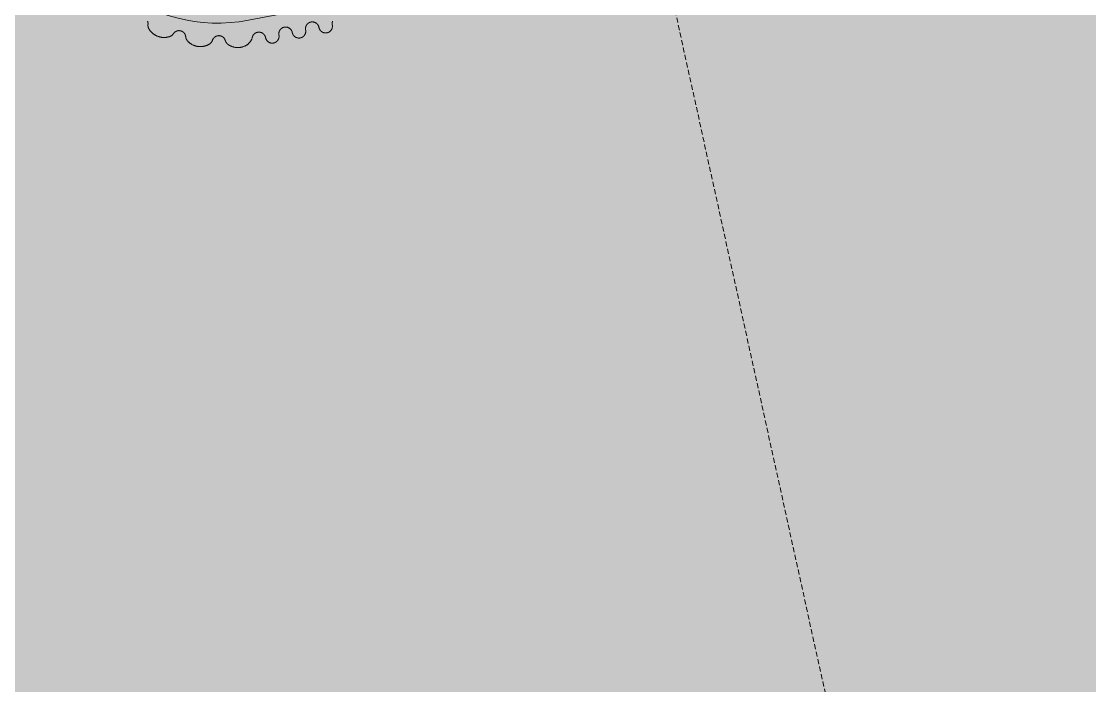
# Model space of a CAD drawing. Header units: millimetres. Extents: x 833941507 to 1669051331, y 817666127 to 1636299673.
# Drawn here: x 834547842 to 834549807, y 817984253 to 817985476 of the extents above; entities that cross this region are included whole.
import ezdxf

# ---------------------------------------------------------------- set-up
doc = ezdxf.new("R2010")
doc.units = ezdxf.units.MM
doc.header["$LTSCALE"] = 3
doc.linetypes.add('B0703', pattern=[4.6875, 3.125, -1.5625])
for name, color, linetype, lineweight in [('Hatch (LTC&CB)', 252, 'Continuous', 35), ('UAJ-23FLOR-h', 251, 'Continuous', 9), ('UAJ-25CEIL-z', 8, 'B0703', 9), ('UAJ-42INFI', 1, 'Continuous', 18)]:
    doc.layers.add(name, color=color, linetype=linetype, lineweight=lineweight)
doc.layers.add('UAJ-00XREF', color=7, linetype='Continuous')

# ---------------------------------------------------------------- blocks, each defined once
blk = doc.blocks.new('GBP-LTC-LB01')
at = {"layer": 'UAJ-23FLOR-h'}
h = blk.add_hatch(dxfattribs=at)
h.set_pattern_fill('EARTH,_O', color=256, scale=180, angle=45)
h.set_pattern_definition([(48.9989, (834576001.8, 818046085.3), (-112.727, 1612.5107), [1143, -1143]), (48.9989, (834575678.3, 818046366.6), (-112.727, 1612.5107), [1143, -1143]), (48.9989, (834575354.8, 818046647.8), (-112.727, 1612.5107), [1143, -1143]), (138.9989, (834575340.7, 818046849.3), (-1612.5107, -112.727), [1143, -1143]), (138.9989, (834575621.9, 818047172.8), (-1612.5107, -112.727), [1143, -1143]), (138.9989, (834575903.1, 818047496.3), (-1612.5107, -112.727), [1143, -1143])])
h.paths.add_polyline_path([(834572173.1, 818200349.2), (834310583.7, 818182062.1), (834331502.2, 817882831.7), (834364939.7, 817885169.2), (834473095.7, 818011283.6), (834480533.7, 818020120.4), (834485095.1, 818025709.5), (834491375.7, 818033619), (834497063.4, 818041013), (834493145.8, 818043678.7), (834512788.5, 818074029.2), (834518712.5, 818083675.2), (834526231.3, 818096325.1), (834534646, 818111073), (834545956, 818131981.3), (834557204.6, 818154198.8), (834564040, 818168496.8), (834570941.2, 818183576.4), (834578367.8, 818200696.3)])
h.paths.add_polyline_path([(834382131.3, 817956470), (834418268.7, 817958996.1), (834422062.4, 817963855.9), (834428403, 817964299.4), (834467239.2, 818010695.6), (834466445.2, 818021738.8), (834476097.7, 818035709), (834485267.1, 818048983.2), (834487014.9, 818051460.4), (834497268.3, 818067303.4), (834492893.4, 818129890.1), (834448056.6, 818126755.7), (834416896.6, 818105052.1), (834382061.4, 818080789), (834386167.4, 818022059.2), (834377588.4, 818021459.5)], flags=16)
edge = h.paths.add_edge_path(flags=16)
edge.add_line((834540292.3, 818142076.1), (834533466.3, 818141614.1))
edge.add_line((834533466.3, 818141614.1), (834523258, 818143862.7))
edge.add_line((834523258, 818143862.7), (834525896.9, 818155838.9))
edge.add_arc((834558382.4, 818267025.4), 115835, 237.218398, 253.713127, ccw=False)
edge.add_line((834495664.9, 818169638.3), (834498267.6, 818132357))
edge.add_line((834498267.6, 818132357), (834496346.4, 818130135))
edge.add_line((834496346.4, 818130135), (834492879.9, 818129892.7))
edge.add_line((834492879.9, 818129892.7), (834494229.6, 818110587.6))
edge.add_line((834494229.6, 818110587.6), (834496326.1, 818110708.4))
edge.add_line((834496326.1, 818110708.4), (834498420.2, 818080753.6))
edge.add_line((834498420.2, 818080753.6), (834498046.1, 818080727.4))
edge.add_line((834498046.1, 818080727.4), (834498254.5, 818077746.4))
edge.add_line((834498254.5, 818077746.4), (834503061.1, 818078082.4))
edge.add_line((834503061.1, 818078082.4), (834504979.5, 818081212.1))
edge.add_line((834504979.5, 818081212.1), (834509429, 818088470.9))
edge.add_line((834509429, 818088470.9), (834515217.2, 818097913.6))
edge.add_line((834515217.2, 818097913.6), (834526067.4, 818116415.5))
edge.add_line((834526067.4, 818116415.5), (834532489.2, 818127888.7))
edge.add_line((834532489.2, 818127888.7), (834534830.9, 818132146.3))
edge.add_line((834534830.9, 818132146.3), (834540292.3, 818142076.1))
h = blk.add_hatch(dxfattribs=at)
h.set_pattern_fill('EARTH,_O', color=256, scale=180, angle=45)
h.set_pattern_definition([(45.0000001, (-1082349.7, 54794.9), (-3e-06, 1616.4461018), [1143, -1143]), (45.0000001, (-1082652.8, 55098), (-3e-06, 1616.4461018), [1143, -1143]), (45.0000001, (-1082955.9, 55401.1), (-3e-06, 1616.4461018), [1143, -1143]), (135.0000001, (-1082955.9, 55603.1), (-1616.4461018, -3e-06), [1143, -1143]), (135.0000001, (-1082652.8, 55906.2), (-1616.4461018, -3e-06), [1143, -1143]), (135.0000001, (-1082349.7, 56209.3), (-1616.4461018, -3e-06), [1143, -1143])])
h.paths.add_polyline_path([(834669469.3, 818015499.2), (834651080.8, 818014213.8), (834651091.3, 818014066), (834669479.8, 818015351.5)], flags=16)
edge = h.paths.add_edge_path()
edge.add_arc((834611763.6, 818123015.1), 22001.3, 94.00072, 118.68868)
edge.add_line((834601201.9, 818142315.5), (834593918.3, 818141228.4))
edge.add_arc((834611768.4, 818123014), 25502.7, 93.99716, 134.42127, ccw=False)
edge.add_line((834609990.7, 818148454.7), (834618164.4, 818149025.8))
edge.add_line((834618164.4, 818149025.8), (834618408.3, 818145534.9))
edge.add_line((834618408.3, 818145534.9), (834616365.4, 818145392.2))
edge.add_line((834616365.4, 818145392.2), (834616609.4, 818141900.7))
edge.add_line((834616609.4, 818141900.7), (834611621.5, 818141552.2))
edge.add_line((834611621.5, 818141552.2), (834611377.6, 818145043.1))
edge.add_line((834611377.6, 818145043.1), (834610228.6, 818144962.7))
h.paths.add_polyline_path([(834673232.9, 818197365.9), (834607546.5, 818192773.9), (834599172.5, 818174435.3), (834588349.1, 818152374.5), (834578621.5, 818133890.7), (834568418.3, 818115665.3), (834556456.7, 818095618.3), (834546606.4, 818080041.6), (834532219.3, 818058623.7), (834523692.2, 818046595.7), (834515683.5, 818035708.5), (834508244.2, 818025929.9), (834500656.3, 818016266.1), (834489786.8, 818002934.1), (834483448.3, 817995421.3), (834478637.6, 817989841.7), (834458453.8, 817967379.3), (834441506.5, 817949096.4), (834383075.7, 817886437.1), (834482026.7, 817893354.5), (834551919, 817920008.6), (834634905.1, 817930637.1), (834634023, 817939309.4), (834633770.1, 817941795.9), (834633577.7, 817943687), (834508697, 817930983.6), (834507053.5, 817930191.4), (834506409.5, 817939427), (834507656.9, 817945566.7), (834503417.1, 818006767), (834503064.4, 818011762.7), (834514052.9, 818025791.9), (834520784.7, 818034889.3), (834526318.9, 818042436.9), (834532381.7, 818050705.6), (834536345.7, 818056472.7), (834542258.4, 818065225.6), (834550405.9, 818077286.9), (834561579, 818095002), (834574522.7, 818117080), (834587768.9, 818140310.2), (834609774.1, 818143595), (834610002, 818140335.9), (834634252.5, 818142031.5), (834636806.9, 818105492.5), (834642791.5, 818105913.7), (834646278.6, 818056032.6), (834640293.2, 818055614.2), (834643382.3, 818011424.9), (834641138.4, 818011268), (834645775.8, 817944927.9), (834639048.4, 817944243.5), (834640362.1, 817931328.1), (834651070.4, 817932706.9), (834650587.7, 817936476.1), (834685105.7, 817940896.9), (834685588.5, 817937127.6), (834691373.8, 817937868.6)])
blk = doc.blocks.new('inf_010')
at = {"layer": 'UAJ-42INFI'}
for points in [[(889560503.8, 757794714.1), (889560503.8, 757794714.3), (889560503.8, 757794714.5), (889560503.9, 757794714.7), (889560503.9, 757794715), (889560503.9, 757794715.2), (889560503.9, 757794715.4), (889560503.9, 757794715.6), (889560503.9, 757794715.9), (889560504, 757794716.1), (889560504, 757794716.3), (889560504, 757794716.6), (889560503.9, 757794716.8), (889560503.9, 757794717), (889560503.9, 757794717.3), (889560503.9, 757794717.5), (889560503.9, 757794717.7), (889560503.8, 757794718), (889560503.8, 757794718.2), (889560503.8, 757794718.4), (889560503.7, 757794718.7), (889560503.7, 757794718.9), (889560503.6, 757794719.1), (889560503.6, 757794719.4), (889560503.5, 757794719.6), (889560503.4, 757794719.8)], [(889560505.3, 757794704.8), (889560505.1, 757794705), (889560505, 757794705.3), (889560504.9, 757794705.6), (889560504.7, 757794705.8), (889560504.6, 757794706.1), (889560504.5, 757794706.4), (889560504.4, 757794706.7), (889560504.3, 757794707), (889560504.2, 757794707.2), (889560504.1, 757794707.5), (889560504, 757794707.8), (889560503.9, 757794708.1), (889560503.9, 757794708.4), (889560503.8, 757794708.7), (889560503.8, 757794709), (889560503.7, 757794709.3), (889560503.7, 757794709.6), (889560503.6, 757794709.9), (889560503.6, 757794710.2), (889560503.6, 757794710.5), (889560503.5, 757794710.8), (889560503.5, 757794711.1), (889560503.5, 757794711.4), (889560503.5, 757794711.7), (889560503.5, 757794712), (889560503.5, 757794712.3), (889560503.6, 757794712.6), (889560503.6, 757794712.9), (889560503.6, 757794713.2), (889560503.7, 757794713.5), (889560503.7, 757794713.8), (889560503.8, 757794714.1)], [(889560541.2, 757794688.6), (889560540.6, 757794688.5), (889560540, 757794688.4), (889560539.4, 757794688.3), (889560538.8, 757794688.2), (889560538.2, 757794688.1), (889560537.5, 757794688), (889560536.9, 757794687.9), (889560536.2, 757794687.9), (889560535.6, 757794687.9), (889560535, 757794687.8), (889560534.3, 757794687.8), (889560533.6, 757794687.8), (889560533, 757794687.8), (889560532.3, 757794687.9), (889560531.7, 757794687.9), (889560531, 757794688), (889560530.3, 757794688), (889560529.7, 757794688.1), (889560529, 757794688.2), (889560528.3, 757794688.3), (889560527.7, 757794688.4), (889560527, 757794688.6), (889560526.4, 757794688.7), (889560525.7, 757794688.9), (889560525, 757794689.1), (889560524.4, 757794689.3), (889560523.7, 757794689.5), (889560523.1, 757794689.7), (889560522.5, 757794689.9), (889560521.8, 757794690.2), (889560521.2, 757794690.4), (889560520.6, 757794690.7), (889560519.9, 757794691), (889560519.3, 757794691.3), (889560518.7, 757794691.6), (889560518.1, 757794691.9), (889560517.5, 757794692.3), (889560516.9, 757794692.6), (889560516.4, 757794693), (889560515.8, 757794693.3), (889560515.2, 757794693.7), (889560514.7, 757794694.1), (889560514.1, 757794694.5), (889560513.6, 757794694.9), (889560513.1, 757794695.4), (889560512.6, 757794695.8), (889560512.1, 757794696.2), (889560511.6, 757794696.7), (889560511.1, 757794697.1), (889560510.6, 757794697.6), (889560510.2, 757794698.1), (889560509.7, 757794698.6), (889560509.3, 757794699.1), (889560508.9, 757794699.6), (889560508.4, 757794700.1), (889560508, 757794700.6), (889560507.7, 757794701.1), (889560507.3, 757794701.6), (889560506.9, 757794702.1), (889560506.6, 757794702.6), (889560506.2, 757794703.2), (889560505.9, 757794703.7), (889560505.6, 757794704.2), (889560505.3, 757794704.8)], [(889560549.3, 757794693.8), (889560549.1, 757794693.5), (889560548.9, 757794693.3), (889560548.7, 757794693.1), (889560548.5, 757794692.9), (889560548.3, 757794692.6), (889560548.1, 757794692.4), (889560547.9, 757794692.2), (889560547.6, 757794692), (889560547.4, 757794691.8), (889560547.2, 757794691.6), (889560547, 757794691.4), (889560546.7, 757794691.2), (889560546.5, 757794691), (889560546.2, 757794690.8), (889560546, 757794690.7), (889560545.7, 757794690.5), (889560545.4, 757794690.3), (889560545.2, 757794690.2), (889560544.9, 757794690), (889560544.6, 757794689.9), (889560544.4, 757794689.7), (889560544.1, 757794689.6), (889560543.8, 757794689.5), (889560543.5, 757794689.4), (889560543.2, 757794689.2), (889560543, 757794689.1), (889560542.7, 757794689), (889560542.4, 757794688.9), (889560542.1, 757794688.8), (889560541.8, 757794688.8), (889560541.5, 757794688.7), (889560541.2, 757794688.6)], [(889560571.4, 757794686.6), (889560571.4, 757794686.8), (889560571.4, 757794687), (889560571.4, 757794687.2), (889560571.3, 757794687.5), (889560571.3, 757794687.7), (889560571.3, 757794687.9), (889560571.3, 757794688.1), (889560571.2, 757794688.4), (889560571.2, 757794688.6), (889560571.1, 757794688.8), (889560571.1, 757794689.1), (889560571, 757794689.3), (889560571, 757794689.5), (889560570.9, 757794689.7), (889560570.8, 757794690), (889560570.8, 757794690.2), (889560570.7, 757794690.4), (889560570.6, 757794690.6), (889560570.5, 757794690.9), (889560570.4, 757794691.1), (889560570.3, 757794691.3), (889560570.2, 757794691.5), (889560570.1, 757794691.8), (889560570, 757794692), (889560569.9, 757794692.2), (889560569.8, 757794692.4), (889560569.6, 757794692.6), (889560569.5, 757794692.8), (889560569.4, 757794693), (889560569.3, 757794693.2), (889560569.1, 757794693.4), (889560569, 757794693.6), (889560568.8, 757794693.8), (889560568.7, 757794694), (889560568.5, 757794694.2), (889560568.3, 757794694.4), (889560568.2, 757794694.6), (889560568, 757794694.8), (889560567.9, 757794694.9), (889560567.7, 757794695.1), (889560567.5, 757794695.3), (889560567.3, 757794695.4), (889560567.1, 757794695.6), (889560567, 757794695.8), (889560566.8, 757794695.9), (889560566.6, 757794696.1), (889560566.4, 757794696.2), (889560566.2, 757794696.3), (889560566, 757794696.5), (889560565.8, 757794696.6), (889560565.6, 757794696.7), (889560565.4, 757794696.9), (889560565.2, 757794697), (889560565, 757794697.1), (889560564.8, 757794697.2), (889560564.6, 757794697.3), (889560564.4, 757794697.4), (889560564.2, 757794697.5), (889560563.9, 757794697.6), (889560563.7, 757794697.7), (889560563.5, 757794697.8), (889560563.3, 757794697.9), (889560563.1, 757794697.9), (889560562.9, 757794698), (889560562.7, 757794698.1), (889560562.5, 757794698.1), (889560562.2, 757794698.2), (889560562, 757794698.2), (889560561.8, 757794698.3), (889560561.6, 757794698.4), (889560561.4, 757794698.4), (889560561.1, 757794698.4), (889560560.9, 757794698.5), (889560560.7, 757794698.5), (889560560.4, 757794698.5), (889560560.2, 757794698.6), (889560560, 757794698.6), (889560559.7, 757794698.6), (889560559.5, 757794698.6), (889560559.2, 757794698.6), (889560559, 757794698.6), (889560558.8, 757794698.6), (889560558.5, 757794698.6), (889560558.3, 757794698.6), (889560558, 757794698.6), (889560557.8, 757794698.5), (889560557.6, 757794698.5), (889560557.3, 757794698.5), (889560557.1, 757794698.4), (889560556.8, 757794698.4), (889560556.6, 757794698.4), (889560556.4, 757794698.3), (889560556.1, 757794698.3), (889560555.9, 757794698.2), (889560555.6, 757794698.1), (889560555.4, 757794698.1), (889560555.2, 757794698), (889560554.9, 757794697.9), (889560554.7, 757794697.8), (889560554.5, 757794697.7), (889560554.3, 757794697.6), (889560554, 757794697.5), (889560553.8, 757794697.4), (889560553.6, 757794697.3), (889560553.4, 757794697.2), (889560553.2, 757794697.1), (889560553, 757794697), (889560552.7, 757794696.9), (889560552.5, 757794696.7), (889560552.3, 757794696.6), (889560552.1, 757794696.5), (889560551.9, 757794696.3), (889560551.7, 757794696.2), (889560551.6, 757794696.1), (889560551.4, 757794695.9), (889560551.2, 757794695.8), (889560551, 757794695.6), (889560550.8, 757794695.5), (889560550.7, 757794695.3), (889560550.5, 757794695.1), (889560550.3, 757794695), (889560550.2, 757794694.8), (889560550, 757794694.6), (889560549.8, 757794694.5), (889560549.7, 757794694.3), (889560549.6, 757794694.1), (889560549.4, 757794693.9), (889560549.3, 757794693.8)], [(889560574.7, 757794677.9), (889560574.5, 757794678.1), (889560574.3, 757794678.3), (889560574.1, 757794678.6), (889560574, 757794678.8), (889560573.8, 757794679), (889560573.6, 757794679.3), (889560573.5, 757794679.5), (889560573.3, 757794679.8), (889560573.2, 757794680), (889560573, 757794680.3), (889560572.9, 757794680.6), (889560572.8, 757794680.8), (889560572.6, 757794681.1), (889560572.5, 757794681.4), (889560572.4, 757794681.7), (889560572.3, 757794681.9), (889560572.2, 757794682.2), (889560572.1, 757794682.5), (889560572, 757794682.8), (889560571.9, 757794683.1), (889560571.8, 757794683.4), (889560571.8, 757794683.6), (889560571.7, 757794683.9), (889560571.6, 757794684.2), (889560571.6, 757794684.5), (889560571.5, 757794684.8), (889560571.5, 757794685.1), (889560571.5, 757794685.4), (889560571.4, 757794685.7), (889560571.4, 757794686), (889560571.4, 757794686.3), (889560571.4, 757794686.6)], [(889560717.9, 757794674.6), (889560717.8, 757794674.9), (889560717.8, 757794675.1), (889560717.8, 757794675.4), (889560717.7, 757794675.6), (889560717.7, 757794675.9), (889560717.6, 757794676.1), (889560717.5, 757794676.3), (889560717.5, 757794676.6), (889560717.4, 757794676.8), (889560717.3, 757794677.1), (889560717.2, 757794677.3), (889560717.1, 757794677.6), (889560717, 757794677.8), (889560716.9, 757794678.1), (889560716.8, 757794678.3), (889560716.7, 757794678.5), (889560716.6, 757794678.8), (889560716.5, 757794679), (889560716.4, 757794679.3), (889560716.2, 757794679.5), (889560716.1, 757794679.7), (889560715.9, 757794679.9), (889560715.8, 757794680.2), (889560715.6, 757794680.4), (889560715.5, 757794680.6), (889560715.3, 757794680.8), (889560715.1, 757794681), (889560715, 757794681.3), (889560714.8, 757794681.5), (889560714.6, 757794681.7), (889560714.4, 757794681.9), (889560714.2, 757794682.1), (889560714, 757794682.2), (889560713.8, 757794682.4), (889560713.6, 757794682.6), (889560713.4, 757794682.8), (889560713.2, 757794683), (889560713, 757794683.1), (889560712.8, 757794683.3), (889560712.5, 757794683.4), (889560712.3, 757794683.6), (889560712.1, 757794683.7), (889560711.9, 757794683.9), (889560711.6, 757794684), (889560711.4, 757794684.1), (889560711.1, 757794684.3), (889560710.9, 757794684.4), (889560710.7, 757794684.5), (889560710.4, 757794684.6), (889560710.2, 757794684.7), (889560709.9, 757794684.8), (889560709.7, 757794684.9), (889560709.4, 757794685), (889560709.2, 757794685.1), (889560709, 757794685.1), (889560708.7, 757794685.2), (889560708.5, 757794685.3), (889560708.2, 757794685.3), (889560708, 757794685.4), (889560707.7, 757794685.4), (889560707.5, 757794685.5), (889560707.2, 757794685.5), (889560707, 757794685.5), (889560706.7, 757794685.6), (889560706.5, 757794685.6), (889560706.3, 757794685.6), (889560706, 757794685.6), (889560705.8, 757794685.6), (889560705.5, 757794685.6), (889560705.3, 757794685.6), (889560705, 757794685.6), (889560704.7, 757794685.6), (889560704.5, 757794685.6), (889560704.2, 757794685.6), (889560704, 757794685.6), (889560703.7, 757794685.5), (889560703.5, 757794685.5), (889560703.2, 757794685.4), (889560702.9, 757794685.4), (889560702.7, 757794685.3), (889560702.4, 757794685.3), (889560702.2, 757794685.2), (889560701.9, 757794685.1), (889560701.6, 757794685), (889560701.4, 757794685), (889560701.1, 757794684.9), (889560700.9, 757794684.8), (889560700.6, 757794684.7), (889560700.4, 757794684.6), (889560700.1, 757794684.5), (889560699.9, 757794684.3), (889560699.6, 757794684.2), (889560699.4, 757794684.1), (889560699.2, 757794683.9), (889560698.9, 757794683.8), (889560698.7, 757794683.7), (889560698.5, 757794683.5), (889560698.2, 757794683.4), (889560698, 757794683.2), (889560697.8, 757794683), (889560697.6, 757794682.9), (889560697.4, 757794682.7), (889560697.2, 757794682.5), (889560697, 757794682.3), (889560696.8, 757794682.1), (889560696.6, 757794681.9), (889560696.4, 757794681.8), (889560696.2, 757794681.6), (889560696, 757794681.4), (889560695.9, 757794681.2), (889560695.7, 757794680.9), (889560695.5, 757794680.7), (889560695.4, 757794680.5), (889560695.2, 757794680.3), (889560695.1, 757794680.1), (889560694.9, 757794679.9), (889560694.8, 757794679.6), (889560694.6, 757794679.4), (889560694.5, 757794679.2), (889560694.4, 757794679), (889560694.3, 757794678.7), (889560694.2, 757794678.5), (889560694.1, 757794678.3), (889560694, 757794678.1), (889560693.9, 757794677.8), (889560693.8, 757794677.6), (889560693.7, 757794677.4), (889560693.6, 757794677.1)], [(889560767.5, 757794680.6), (889560767.5, 757794680.9), (889560767.4, 757794681.1), (889560767.4, 757794681.4), (889560767.3, 757794681.7), (889560767.3, 757794682), (889560767.2, 757794682.3), (889560767.1, 757794682.5), (889560767, 757794682.8), (889560766.9, 757794683.1), (889560766.8, 757794683.4), (889560766.7, 757794683.7), (889560766.6, 757794683.9), (889560766.5, 757794684.2), (889560766.4, 757794684.5), (889560766.2, 757794684.8), (889560766.1, 757794685), (889560765.9, 757794685.3), (889560765.8, 757794685.6), (889560765.6, 757794685.9), (889560765.4, 757794686.1), (889560765.3, 757794686.4), (889560765.1, 757794686.6), (889560764.9, 757794686.9), (889560764.7, 757794687.1), (889560764.5, 757794687.4), (889560764.2, 757794687.6), (889560764, 757794687.8), (889560763.8, 757794688.1), (889560763.6, 757794688.3), (889560763.3, 757794688.5), (889560763.1, 757794688.7), (889560762.8, 757794688.9), (889560762.6, 757794689.1), (889560762.3, 757794689.3), (889560762, 757794689.5), (889560761.8, 757794689.7), (889560761.5, 757794689.8), (889560761.2, 757794690), (889560760.9, 757794690.1), (889560760.6, 757794690.3), (889560760.4, 757794690.4), (889560760.1, 757794690.6), (889560759.8, 757794690.7), (889560759.5, 757794690.8), (889560759.2, 757794690.9), (889560758.9, 757794691), (889560758.6, 757794691.1), (889560758.3, 757794691.2), (889560758, 757794691.3), (889560757.7, 757794691.3), (889560757.4, 757794691.4), (889560757.1, 757794691.4), (889560756.8, 757794691.5), (889560756.5, 757794691.5), (889560756.2, 757794691.5), (889560755.9, 757794691.6), (889560755.6, 757794691.6), (889560755.3, 757794691.6), (889560755, 757794691.6), (889560754.7, 757794691.6), (889560754.4, 757794691.6), (889560754.2, 757794691.6), (889560753.9, 757794691.5), (889560753.6, 757794691.5), (889560753.3, 757794691.5), (889560753.1, 757794691.4), (889560752.8, 757794691.4), (889560752.5, 757794691.3), (889560752.2, 757794691.3), (889560751.9, 757794691.2), (889560751.7, 757794691.1), (889560751.4, 757794691), (889560751.1, 757794690.9), (889560750.8, 757794690.8), (889560750.5, 757794690.7), (889560750.3, 757794690.6), (889560750, 757794690.5), (889560749.7, 757794690.4), (889560749.4, 757794690.2), (889560749.1, 757794690.1), (889560748.9, 757794689.9), (889560748.6, 757794689.8), (889560748.3, 757794689.6), (889560748.1, 757794689.4), (889560747.8, 757794689.3), (889560747.6, 757794689.1), (889560747.3, 757794688.9), (889560747.1, 757794688.7), (889560746.8, 757794688.5), (889560746.6, 757794688.2), (889560746.3, 757794688), (889560746.1, 757794687.8), (889560745.9, 757794687.6), (889560745.7, 757794687.3), (889560745.5, 757794687.1), (889560745.3, 757794686.8), (889560745.1, 757794686.6), (889560744.9, 757794686.3), (889560744.7, 757794686), (889560744.5, 757794685.8), (889560744.4, 757794685.5), (889560744.2, 757794685.2), (889560744, 757794684.9), (889560743.9, 757794684.6), (889560743.8, 757794684.4), (889560743.6, 757794684.1), (889560743.5, 757794683.8), (889560743.4, 757794683.5), (889560743.3, 757794683.2), (889560743.2, 757794682.9), (889560743.1, 757794682.6), (889560743, 757794682.3), (889560742.9, 757794682), (889560742.9, 757794681.7), (889560742.8, 757794681.4), (889560742.8, 757794681.1), (889560742.7, 757794680.8), (889560742.7, 757794680.5), (889560742.6, 757794680.2), (889560742.6, 757794679.9), (889560742.6, 757794679.6), (889560742.6, 757794679.3), (889560742.6, 757794679), (889560742.6, 757794678.7), (889560742.6, 757794678.4), (889560742.6, 757794678.2), (889560742.7, 757794677.9), (889560742.7, 757794677.6)], [(889560817.2, 757794686.5), (889560817.1, 757794686.8), (889560817.1, 757794687.1), (889560817, 757794687.4), (889560817, 757794687.6), (889560816.9, 757794687.9), (889560816.8, 757794688.2), (889560816.8, 757794688.5), (889560816.7, 757794688.8), (889560816.6, 757794689), (889560816.5, 757794689.3), (889560816.4, 757794689.6), (889560816.3, 757794689.9), (889560816.1, 757794690.2), (889560816, 757794690.4), (889560815.9, 757794690.7), (889560815.7, 757794691), (889560815.6, 757794691.3), (889560815.4, 757794691.5), (889560815.3, 757794691.8), (889560815.1, 757794692.1), (889560814.9, 757794692.3), (889560814.7, 757794692.6), (889560814.5, 757794692.8), (889560814.3, 757794693.1), (889560814.1, 757794693.3), (889560813.9, 757794693.6), (889560813.7, 757794693.8), (889560813.4, 757794694), (889560813.2, 757794694.2), (889560813, 757794694.5), (889560812.7, 757794694.7), (889560812.5, 757794694.9), (889560812.2, 757794695.1), (889560811.9, 757794695.3), (889560811.7, 757794695.4), (889560811.4, 757794695.6), (889560811.1, 757794695.8), (889560810.9, 757794695.9), (889560810.6, 757794696.1), (889560810.3, 757794696.2), (889560810, 757794696.4), (889560809.7, 757794696.5), (889560809.4, 757794696.6), (889560809.1, 757794696.8), (889560808.8, 757794696.9), (889560808.5, 757794697), (889560808.2, 757794697), (889560807.9, 757794697.1), (889560807.6, 757794697.2), (889560807.3, 757794697.3), (889560807, 757794697.3), (889560806.7, 757794697.4), (889560806.4, 757794697.4), (889560806.1, 757794697.5), (889560805.8, 757794697.5), (889560805.5, 757794697.5), (889560805.2, 757794697.5), (889560805, 757794697.5), (889560804.7, 757794697.5), (889560804.4, 757794697.5), (889560804.1, 757794697.5), (889560803.8, 757794697.5), (889560803.5, 757794697.5), (889560803.3, 757794697.5), (889560803, 757794697.4), (889560802.7, 757794697.4), (889560802.4, 757794697.3), (889560802.1, 757794697.3), (889560801.9, 757794697.2), (889560801.6, 757794697.1), (889560801.3, 757794697.1), (889560801, 757794697), (889560800.7, 757794696.9), (889560800.5, 757794696.8), (889560800.2, 757794696.7), (889560799.9, 757794696.6), (889560799.6, 757794696.4), (889560799.3, 757794696.3), (889560799.1, 757794696.2), (889560798.8, 757794696), (889560798.5, 757794695.9), (889560798.3, 757794695.7), (889560798, 757794695.6), (889560797.7, 757794695.4), (889560797.5, 757794695.2), (889560797.2, 757794695), (889560797, 757794694.8), (889560796.7, 757794694.6), (889560796.5, 757794694.4), (889560796.2, 757794694.2), (889560796, 757794694), (889560795.8, 757794693.7), (889560795.5, 757794693.5), (889560795.3, 757794693.3), (889560795.1, 757794693), (889560794.9, 757794692.8), (889560794.7, 757794692.5), (889560794.5, 757794692.2), (889560794.3, 757794692), (889560794.2, 757794691.7), (889560794, 757794691.4), (889560793.8, 757794691.2), (889560793.7, 757794690.9), (889560793.5, 757794690.6), (889560793.4, 757794690.3), (889560793.3, 757794690), (889560793.2, 757794689.7), (889560793, 757794689.4), (889560792.9, 757794689.1), (889560792.8, 757794688.8), (889560792.7, 757794688.5), (889560792.7, 757794688.2), (889560792.6, 757794687.9), (889560792.5, 757794687.6), (889560792.5, 757794687.3), (889560792.4, 757794687), (889560792.4, 757794686.7), (889560792.3, 757794686.4), (889560792.3, 757794686.1), (889560792.3, 757794685.8), (889560792.3, 757794685.5), (889560792.2, 757794685.3), (889560792.2, 757794685), (889560792.3, 757794684.7), (889560792.3, 757794684.4), (889560792.3, 757794684.1), (889560792.3, 757794683.8), (889560792.3, 757794683.6)], [(889560842, 757794689.5), (889560842, 757794689.2), (889560842, 757794689), (889560842.1, 757794688.7), (889560842.1, 757794688.4), (889560842.1, 757794688.1), (889560842.1, 757794687.8), (889560842.1, 757794687.5), (889560842, 757794687.2), (889560842, 757794686.9), (889560842, 757794686.6), (889560842, 757794686.3), (889560841.9, 757794686), (889560841.9, 757794685.7), (889560841.8, 757794685.4), (889560841.7, 757794685.1), (889560841.7, 757794684.8), (889560841.6, 757794684.5), (889560841.5, 757794684.2), (889560841.4, 757794683.9), (889560841.3, 757794683.6), (889560841.2, 757794683.3), (889560841, 757794683.1), (889560840.9, 757794682.8), (889560840.8, 757794682.5), (889560840.6, 757794682.2), (889560840.5, 757794681.9), (889560840.3, 757794681.6), (889560840.1, 757794681.3), (889560840, 757794681.1), (889560839.8, 757794680.8), (889560839.6, 757794680.6), (889560839.4, 757794680.3), (889560839.2, 757794680), (889560839, 757794679.8), (889560838.8, 757794679.6), (889560838.5, 757794679.3), (889560838.3, 757794679.1), (889560838.1, 757794678.9), (889560837.8, 757794678.7), (889560837.6, 757794678.4), (889560837.4, 757794678.2), (889560837.1, 757794678), (889560836.8, 757794677.9), (889560836.6, 757794677.7), (889560836.3, 757794677.5), (889560836.1, 757794677.3), (889560835.8, 757794677.2), (889560835.5, 757794677), (889560835.2, 757794676.9), (889560835, 757794676.7), (889560834.7, 757794676.6), (889560834.4, 757794676.5), (889560834.1, 757794676.4), (889560833.9, 757794676.3), (889560833.6, 757794676.2), (889560833.3, 757794676.1), (889560833, 757794676), (889560832.7, 757794675.9), (889560832.4, 757794675.9), (889560832.2, 757794675.8), (889560831.9, 757794675.7), (889560831.6, 757794675.7), (889560831.3, 757794675.6), (889560831.1, 757794675.6), (889560830.8, 757794675.6), (889560830.5, 757794675.6), (889560830.2, 757794675.5), (889560829.9, 757794675.5), (889560829.6, 757794675.5), (889560829.4, 757794675.5), (889560829.1, 757794675.5), (889560828.8, 757794675.5), (889560828.5, 757794675.6), (889560828.2, 757794675.6), (889560827.9, 757794675.6), (889560827.6, 757794675.7), (889560827.3, 757794675.7), (889560827, 757794675.8), (889560826.7, 757794675.9), (889560826.4, 757794675.9), (889560826.1, 757794676), (889560825.8, 757794676.1), (889560825.5, 757794676.2), (889560825.2, 757794676.3), (889560824.9, 757794676.4), (889560824.6, 757794676.5), (889560824.3, 757794676.7), (889560824, 757794676.8), (889560823.7, 757794677), (889560823.5, 757794677.1), (889560823.2, 757794677.3), (889560822.9, 757794677.4), (889560822.6, 757794677.6), (889560822.4, 757794677.8), (889560822.1, 757794678), (889560821.8, 757794678.2), (889560821.6, 757794678.4), (889560821.3, 757794678.6), (889560821.1, 757794678.8), (889560820.9, 757794679), (889560820.6, 757794679.3), (889560820.4, 757794679.5), (889560820.2, 757794679.7), (889560820, 757794680), (889560819.8, 757794680.2), (889560819.6, 757794680.5), (889560819.4, 757794680.7), (889560819.2, 757794681), (889560819.1, 757794681.3), (889560818.9, 757794681.5), (889560818.7, 757794681.8), (889560818.6, 757794682.1), (889560818.4, 757794682.3), (889560818.3, 757794682.6), (889560818.2, 757794682.9), (889560818, 757794683.2), (889560817.9, 757794683.5), (889560817.8, 757794683.7), (889560817.7, 757794684), (889560817.6, 757794684.3), (889560817.5, 757794684.6), (889560817.5, 757794684.9), (889560817.4, 757794685.1), (889560817.3, 757794685.4), (889560817.3, 757794685.7), (889560817.2, 757794686), (889560817.2, 757794686.3), (889560817.2, 757794686.5)], [(889560843, 757794696.3), (889560842.9, 757794696), (889560842.8, 757794695.7), (889560842.7, 757794695.4), (889560842.6, 757794695.1), (889560842.5, 757794694.8), (889560842.4, 757794694.5), (889560842.3, 757794694.2), (889560842.2, 757794693.9), (889560842.2, 757794693.6), (889560842.1, 757794693.3), (889560842, 757794693), (889560842, 757794692.7), (889560842, 757794692.4), (889560841.9, 757794692.1), (889560841.9, 757794691.8), (889560841.9, 757794691.5), (889560841.9, 757794691.2), (889560841.9, 757794690.9), (889560841.9, 757794690.6), (889560841.9, 757794690.3), (889560841.9, 757794690.1), (889560841.9, 757794689.8), (889560842, 757794689.5)], [(889560613.6, 757794669.9), (889560613, 757794669.6), (889560612.5, 757794669.3), (889560611.9, 757794669.1), (889560611.3, 757794668.8), (889560610.7, 757794668.6), (889560610.1, 757794668.4), (889560609.5, 757794668.2), (889560608.9, 757794668), (889560608.3, 757794667.8), (889560607.6, 757794667.6), (889560607, 757794667.4), (889560606.4, 757794667.3), (889560605.7, 757794667.1), (889560605, 757794667), (889560604.4, 757794666.9), (889560603.7, 757794666.8), (889560603, 757794666.7), (889560602.4, 757794666.6), (889560601.7, 757794666.5), (889560601, 757794666.5), (889560600.3, 757794666.5), (889560599.6, 757794666.4), (889560598.9, 757794666.4), (889560598.3, 757794666.5), (889560597.6, 757794666.5), (889560596.9, 757794666.5), (889560596.2, 757794666.6), (889560595.5, 757794666.7), (889560594.8, 757794666.7), (889560594.1, 757794666.8), (889560593.4, 757794667), (889560592.7, 757794667.1), (889560592.1, 757794667.2), (889560591.4, 757794667.4), (889560590.7, 757794667.6), (889560590, 757794667.8), (889560589.4, 757794668), (889560588.7, 757794668.2), (889560588.1, 757794668.4), (889560587.4, 757794668.7), (889560586.8, 757794668.9), (889560586.1, 757794669.2), (889560585.5, 757794669.5), (889560584.9, 757794669.8), (889560584.3, 757794670.1), (889560583.7, 757794670.4), (889560583.1, 757794670.8), (889560582.5, 757794671.1), (889560582, 757794671.5), (889560581.4, 757794671.8), (889560580.8, 757794672.2), (889560580.3, 757794672.6), (889560579.8, 757794673), (889560579.2, 757794673.4), (889560578.7, 757794673.8), (889560578.2, 757794674.2), (889560577.7, 757794674.7), (889560577.3, 757794675.1), (889560576.8, 757794675.6), (889560576.4, 757794676), (889560575.9, 757794676.5), (889560575.5, 757794676.9), (889560575.1, 757794677.4), (889560574.7, 757794677.9)], [(889560620.2, 757794676.8), (889560620, 757794676.6), (889560619.9, 757794676.3), (889560619.8, 757794676), (889560619.6, 757794675.8), (889560619.5, 757794675.5), (889560619.3, 757794675.2), (889560619.2, 757794675), (889560619, 757794674.7), (889560618.8, 757794674.5), (889560618.7, 757794674.2), (889560618.5, 757794674), (889560618.3, 757794673.7), (889560618.1, 757794673.5), (889560617.9, 757794673.2), (889560617.7, 757794673), (889560617.5, 757794672.8), (889560617.3, 757794672.6), (889560617.1, 757794672.3), (889560616.8, 757794672.1), (889560616.6, 757794671.9), (889560616.4, 757794671.7), (889560616.1, 757794671.5), (889560615.9, 757794671.3), (889560615.7, 757794671.2), (889560615.4, 757794671), (889560615.2, 757794670.8), (889560614.9, 757794670.6), (889560614.7, 757794670.5), (889560614.4, 757794670.3), (889560614.1, 757794670.2), (889560613.9, 757794670), (889560613.6, 757794669.9)], [(889560643.5, 757794674.6), (889560643.4, 757794674.8), (889560643.4, 757794675.1), (889560643.3, 757794675.3), (889560643.3, 757794675.5), (889560643.2, 757794675.7), (889560643.1, 757794676), (889560643, 757794676.2), (889560643, 757794676.4), (889560642.9, 757794676.6), (889560642.8, 757794676.8), (889560642.7, 757794677.1), (889560642.6, 757794677.3), (889560642.5, 757794677.5), (889560642.4, 757794677.7), (889560642.3, 757794677.9), (889560642.1, 757794678.1), (889560642, 757794678.3), (889560641.9, 757794678.6), (889560641.7, 757794678.8), (889560641.6, 757794679), (889560641.5, 757794679.2), (889560641.3, 757794679.4), (889560641.2, 757794679.6), (889560641, 757794679.8), (889560640.9, 757794679.9), (889560640.7, 757794680.1), (889560640.5, 757794680.3), (889560640.4, 757794680.5), (889560640.2, 757794680.7), (889560640, 757794680.9), (889560639.8, 757794681), (889560639.6, 757794681.2), (889560639.4, 757794681.4), (889560639.3, 757794681.5), (889560639.1, 757794681.7), (889560638.9, 757794681.8), (889560638.7, 757794682), (889560638.4, 757794682.1), (889560638.2, 757794682.3), (889560638, 757794682.4), (889560637.8, 757794682.5), (889560637.6, 757794682.7), (889560637.4, 757794682.8), (889560637.2, 757794682.9), (889560637, 757794683), (889560636.7, 757794683.1), (889560636.5, 757794683.2), (889560636.3, 757794683.3), (889560636.1, 757794683.4), (889560635.8, 757794683.5), (889560635.6, 757794683.6), (889560635.4, 757794683.7), (889560635.1, 757794683.7), (889560634.9, 757794683.8), (889560634.7, 757794683.9), (889560634.5, 757794683.9), (889560634.2, 757794684), (889560634, 757794684), (889560633.8, 757794684.1), (889560633.5, 757794684.1), (889560633.3, 757794684.2), (889560633.1, 757794684.2), (889560632.9, 757794684.2), (889560632.6, 757794684.2), (889560632.4, 757794684.3), (889560632.2, 757794684.3), (889560632, 757794684.3), (889560631.7, 757794684.3), (889560631.5, 757794684.3), (889560631.3, 757794684.3), (889560631, 757794684.3), (889560630.8, 757794684.3), (889560630.5, 757794684.3), (889560630.3, 757794684.2), (889560630.1, 757794684.2), (889560629.8, 757794684.2), (889560629.6, 757794684.1), (889560629.4, 757794684.1), (889560629.1, 757794684.1), (889560628.9, 757794684), (889560628.6, 757794684), (889560628.4, 757794683.9), (889560628.2, 757794683.8), (889560627.9, 757794683.8), (889560627.7, 757794683.7), (889560627.5, 757794683.6), (889560627.2, 757794683.5), (889560627, 757794683.4), (889560626.8, 757794683.4), (889560626.5, 757794683.3), (889560626.3, 757794683.2), (889560626.1, 757794683), (889560625.8, 757794682.9), (889560625.6, 757794682.8), (889560625.4, 757794682.7), (889560625.2, 757794682.6), (889560625, 757794682.4), (889560624.8, 757794682.3), (889560624.6, 757794682.2), (889560624.3, 757794682), (889560624.1, 757794681.9), (889560623.9, 757794681.7), (889560623.8, 757794681.6), (889560623.6, 757794681.4), (889560623.4, 757794681.3), (889560623.2, 757794681.1), (889560623, 757794680.9), (889560622.8, 757794680.8), (889560622.6, 757794680.6), (889560622.5, 757794680.4), (889560622.3, 757794680.2), (889560622.2, 757794680), (889560622, 757794679.8), (889560621.8, 757794679.7), (889560621.7, 757794679.5), (889560621.5, 757794679.3), (889560621.4, 757794679.1), (889560621.3, 757794678.9), (889560621.1, 757794678.7), (889560621, 757794678.5), (889560620.9, 757794678.3), (889560620.8, 757794678.1), (889560620.7, 757794677.9), (889560620.5, 757794677.7), (889560620.4, 757794677.5), (889560620.3, 757794677.3), (889560620.2, 757794677.1), (889560620.2, 757794676.8)], [(889560648.3, 757794666.8), (889560648.1, 757794666.9), (889560647.9, 757794667.1), (889560647.7, 757794667.3), (889560647.5, 757794667.5), (889560647.3, 757794667.7), (889560647.1, 757794667.9), (889560646.9, 757794668.2), (889560646.7, 757794668.4), (889560646.5, 757794668.6), (889560646.3, 757794668.8), (889560646.1, 757794669.1), (889560645.9, 757794669.3), (889560645.7, 757794669.5), (889560645.6, 757794669.8), (889560645.4, 757794670), (889560645.3, 757794670.3), (889560645.1, 757794670.5), (889560645, 757794670.8), (889560644.8, 757794671), (889560644.7, 757794671.3), (889560644.5, 757794671.6), (889560644.4, 757794671.8), (889560644.3, 757794672.1), (889560644.2, 757794672.4), (889560644.1, 757794672.7), (889560644, 757794672.9), (889560643.9, 757794673.2), (889560643.8, 757794673.5), (889560643.7, 757794673.8), (889560643.6, 757794674.1), (889560643.6, 757794674.3), (889560643.5, 757794674.6)], [(889560678, 757794661.5), (889560677.1, 757794661.2), (889560676.2, 757794660.9), (889560675.2, 757794660.7), (889560674.3, 757794660.5), (889560673.4, 757794660.3), (889560672.4, 757794660.1), (889560671.4, 757794660), (889560670.4, 757794659.9), (889560669.4, 757794659.8), (889560668.5, 757794659.8), (889560667.5, 757794659.8), (889560666.5, 757794659.8), (889560665.5, 757794659.9), (889560664.5, 757794660), (889560663.5, 757794660.1), (889560662.5, 757794660.3), (889560661.5, 757794660.5), (889560660.5, 757794660.7), (889560659.6, 757794661), (889560658.6, 757794661.2), (889560657.6, 757794661.6), (889560656.7, 757794661.9), (889560655.8, 757794662.3), (889560654.9, 757794662.7), (889560654, 757794663.1), (889560653.1, 757794663.6), (889560652.3, 757794664), (889560651.5, 757794664.5), (889560650.6, 757794665.1), (889560649.9, 757794665.6), (889560649.1, 757794666.2), (889560648.3, 757794666.8)], [(889560693.6, 757794677.1), (889560693.4, 757794676.5), (889560693.1, 757794675.8), (889560692.9, 757794675.2), (889560692.6, 757794674.5), (889560692.3, 757794673.9), (889560691.9, 757794673.3), (889560691.6, 757794672.6), (889560691.2, 757794672), (889560690.8, 757794671.4), (889560690.4, 757794670.8), (889560690, 757794670.2), (889560689.6, 757794669.7), (889560689.1, 757794669.1), (889560688.6, 757794668.5), (889560688.1, 757794668), (889560687.6, 757794667.5), (889560687.1, 757794667), (889560686.6, 757794666.5), (889560686, 757794666), (889560685.5, 757794665.5), (889560684.9, 757794665.1), (889560684.3, 757794664.7), (889560683.7, 757794664.3), (889560683.1, 757794663.9), (889560682.5, 757794663.5), (889560681.8, 757794663.2), (889560681.2, 757794662.8), (889560680.6, 757794662.5), (889560679.9, 757794662.2), (889560679.3, 757794661.9), (889560678.6, 757794661.7), (889560678, 757794661.5)], [(889560742.7, 757794677.6), (889560742.7, 757794677.3), (889560742.7, 757794677.1), (889560742.8, 757794676.8), (889560742.8, 757794676.5), (889560742.8, 757794676.2), (889560742.8, 757794675.9), (889560742.8, 757794675.6), (889560742.8, 757794675.3), (889560742.7, 757794675), (889560742.7, 757794674.7), (889560742.7, 757794674.4), (889560742.6, 757794674.1), (889560742.6, 757794673.8), (889560742.5, 757794673.5), (889560742.4, 757794673.2), (889560742.4, 757794672.9), (889560742.3, 757794672.6), (889560742.2, 757794672.3), (889560742.1, 757794672), (889560742, 757794671.7), (889560741.9, 757794671.4), (889560741.7, 757794671.2), (889560741.6, 757794670.9), (889560741.5, 757794670.6), (889560741.3, 757794670.3), (889560741.2, 757794670), (889560741, 757794669.7), (889560740.9, 757794669.5), (889560740.7, 757794669.2), (889560740.5, 757794668.9), (889560740.3, 757794668.7), (889560740.1, 757794668.4), (889560739.9, 757794668.1), (889560739.7, 757794667.9), (889560739.5, 757794667.7), (889560739.3, 757794667.4), (889560739, 757794667.2), (889560738.8, 757794667), (889560738.6, 757794666.8), (889560738.3, 757794666.5), (889560738.1, 757794666.3), (889560737.8, 757794666.1), (889560737.6, 757794666), (889560737.3, 757794665.8), (889560737, 757794665.6), (889560736.8, 757794665.4), (889560736.5, 757794665.3), (889560736.2, 757794665.1), (889560736, 757794665), (889560735.7, 757794664.8), (889560735.4, 757794664.7), (889560735.1, 757794664.6), (889560734.8, 757794664.5), (889560734.6, 757794664.4), (889560734.3, 757794664.3), (889560734, 757794664.2), (889560733.7, 757794664.1), (889560733.4, 757794664), (889560733.2, 757794664), (889560732.9, 757794663.9), (889560732.6, 757794663.8), (889560732.3, 757794663.8), (889560732, 757794663.7), (889560731.8, 757794663.7), (889560731.5, 757794663.7), (889560731.2, 757794663.7), (889560730.9, 757794663.6), (889560730.6, 757794663.6), (889560730.4, 757794663.6), (889560730.1, 757794663.6), (889560729.8, 757794663.6), (889560729.5, 757794663.6), (889560729.2, 757794663.7), (889560728.9, 757794663.7), (889560728.6, 757794663.7), (889560728.3, 757794663.8), (889560728, 757794663.8), (889560727.7, 757794663.9), (889560727.4, 757794664), (889560727.1, 757794664), (889560726.8, 757794664.1), (889560726.5, 757794664.2), (889560726.2, 757794664.3), (889560725.9, 757794664.4), (889560725.6, 757794664.5), (889560725.3, 757794664.6), (889560725, 757794664.8), (889560724.7, 757794664.9), (889560724.4, 757794665.1), (889560724.2, 757794665.2), (889560723.9, 757794665.4), (889560723.6, 757794665.5), (889560723.3, 757794665.7), (889560723.1, 757794665.9), (889560722.8, 757794666.1), (889560722.6, 757794666.3), (889560722.3, 757794666.5), (889560722.1, 757794666.7), (889560721.8, 757794666.9), (889560721.6, 757794667.1), (889560721.4, 757794667.4), (889560721.1, 757794667.6), (889560720.9, 757794667.8), (889560720.7, 757794668.1), (889560720.5, 757794668.3), (889560720.3, 757794668.6), (889560720.1, 757794668.8), (889560719.9, 757794669.1), (889560719.8, 757794669.4), (889560719.6, 757794669.6), (889560719.4, 757794669.9), (889560719.3, 757794670.2), (889560719.1, 757794670.4), (889560719, 757794670.7), (889560718.9, 757794671), (889560718.8, 757794671.3), (889560718.6, 757794671.6), (889560718.5, 757794671.8), (889560718.4, 757794672.1), (889560718.3, 757794672.4), (889560718.3, 757794672.7), (889560718.2, 757794673), (889560718.1, 757794673.2), (889560718.1, 757794673.5), (889560718, 757794673.8), (889560717.9, 757794674.1), (889560717.9, 757794674.4), (889560717.9, 757794674.6)], [(889560792.3, 757794683.6), (889560792.4, 757794683.3), (889560792.4, 757794683), (889560792.4, 757794682.7), (889560792.4, 757794682.4), (889560792.4, 757794682.1), (889560792.4, 757794681.9), (889560792.4, 757794681.6), (889560792.4, 757794681.3), (889560792.4, 757794681), (889560792.3, 757794680.7), (889560792.3, 757794680.4), (889560792.3, 757794680.1), (889560792.2, 757794679.8), (889560792.2, 757794679.5), (889560792.1, 757794679.2), (889560792, 757794678.9), (889560791.9, 757794678.6), (889560791.8, 757794678.3), (889560791.7, 757794678), (889560791.6, 757794677.7), (889560791.5, 757794677.4), (889560791.4, 757794677.1), (889560791.3, 757794676.8), (889560791.1, 757794676.5), (889560791, 757794676.2), (889560790.8, 757794676), (889560790.7, 757794675.7), (889560790.5, 757794675.4), (889560790.3, 757794675.1), (889560790.1, 757794674.9), (889560789.9, 757794674.6), (889560789.8, 757794674.3), (889560789.5, 757794674.1), (889560789.3, 757794673.8), (889560789.1, 757794673.6), (889560788.9, 757794673.4), (889560788.7, 757794673.1), (889560788.4, 757794672.9), (889560788.2, 757794672.7), (889560788, 757794672.5), (889560787.7, 757794672.3), (889560787.5, 757794672.1), (889560787.2, 757794671.9), (889560786.9, 757794671.7), (889560786.7, 757794671.6), (889560786.4, 757794671.4), (889560786.1, 757794671.2), (889560785.9, 757794671.1), (889560785.6, 757794670.9), (889560785.3, 757794670.8), (889560785, 757794670.7), (889560784.8, 757794670.5), (889560784.5, 757794670.4), (889560784.2, 757794670.3), (889560783.9, 757794670.2), (889560783.6, 757794670.1), (889560783.4, 757794670.1), (889560783.1, 757794670), (889560782.8, 757794669.9), (889560782.5, 757794669.8), (889560782.2, 757794669.8), (889560782, 757794669.7), (889560781.7, 757794669.7), (889560781.4, 757794669.7), (889560781.1, 757794669.6), (889560780.9, 757794669.6), (889560780.6, 757794669.6), (889560780.3, 757794669.6), (889560780, 757794669.6), (889560779.7, 757794669.6), (889560779.4, 757794669.6), (889560779.1, 757794669.6), (889560778.8, 757794669.6), (889560778.5, 757794669.6), (889560778.2, 757794669.7), (889560777.9, 757794669.7), (889560777.6, 757794669.8), (889560777.3, 757794669.8), (889560777, 757794669.9), (889560776.7, 757794670), (889560776.4, 757794670.1), (889560776.1, 757794670.2), (889560775.8, 757794670.3), (889560775.5, 757794670.4), (889560775.2, 757794670.5), (889560775, 757794670.6), (889560774.7, 757794670.7), (889560774.4, 757794670.9), (889560774.1, 757794671), (889560773.8, 757794671.2), (889560773.5, 757794671.3), (889560773.3, 757794671.5), (889560773, 757794671.7), (889560772.7, 757794671.9), (889560772.5, 757794672), (889560772.2, 757794672.2), (889560771.9, 757794672.4), (889560771.7, 757794672.7), (889560771.5, 757794672.9), (889560771.2, 757794673.1), (889560771, 757794673.3), (889560770.8, 757794673.6), (889560770.6, 757794673.8), (889560770.3, 757794674), (889560770.1, 757794674.3), (889560770, 757794674.5), (889560769.8, 757794674.8), (889560769.6, 757794675), (889560769.4, 757794675.3), (889560769.2, 757794675.6), (889560769.1, 757794675.8), (889560768.9, 757794676.1), (889560768.8, 757794676.4), (889560768.6, 757794676.7), (889560768.5, 757794676.9), (889560768.4, 757794677.2), (889560768.3, 757794677.5), (889560768.2, 757794677.8), (889560768.1, 757794678.1), (889560768, 757794678.3), (889560767.9, 757794678.6), (889560767.8, 757794678.9), (889560767.8, 757794679.2), (889560767.7, 757794679.5), (889560767.6, 757794679.8), (889560767.6, 757794680), (889560767.5, 757794680.3), (889560767.5, 757794680.6)]]:
    blk.add_lwpolyline(points, dxfattribs=at)
blk = doc.blocks.new('3A35X-MADL-P-LT-B01-0')
at = {"layer": 'UAJ-25CEIL-z'}
blk.add_line((834549520.3, 817983330.9), (834548253.1, 817989096.3), dxfattribs=at)
at = {"layer": 'UAJ-42INFI'}
blk.add_lwpolyline([(834547988.9, 817988885.2, 0.368772), (834547946.1, 817988836.4), (834547902.9, 817985776.9, 0.475055), (834548259.3, 817985478), (834548554.2, 817985534.5, 0.275066), (834548783.7, 817985738.2)], format="xyb", dxfattribs=at)
at = {"rotation": 3.998908525164564}
blk.add_blockref('inf_010', (0, 0), dxfattribs=at)

msp = doc.modelspace()

# ---------------------------------------------------------------- hatches: boundary and pattern name
at = {"layer": 'Hatch (LTC&CB)'}
h = msp.add_hatch(dxfattribs=at)
h.set_pattern_fill('ANSI38', color=256, scale=100)
h.set_pattern_definition([(318.99984, (834479093.73, 818230174.15), (208.29942, 239.6197), []), (48.99984, (834479093.73, 818230174.15), (176.97914, 687.53882), [793.75, -476.25])])
edge = h.paths.add_edge_path()
edge.add_line((834601196.2, 818142314.5), (834603754.3, 818142696.4))
edge.add_line((834603754.3, 818142696.4), (834603901.9, 818141707.3))
edge.add_line((834603901.9, 818141707.3), (834603810.5, 818141693.7))
edge.add_arc((834611763.3, 818123016.4), 20300, 113.06436, 141.35758)
edge.add_line((834595907.8, 818135692.9), (834595395.4, 818135656.9))
edge.add_line((834595395.4, 818135656.9), (834583111.7, 818114341))
edge.add_line((834583111.7, 818114341), (834578121.6, 818106513.9))
edge.add_line((834578121.6, 818106513.9), (834575731.7, 818102809.5))
edge.add_line((834575731.7, 818102809.5), (834574387.4, 818100726))
edge.add_line((834574387.4, 818100726), (834573114, 818098752.1))
edge.add_line((834573114, 818098752.1), (834573145.3, 818098730.6))
edge.add_line((834573145.3, 818098730.6), (834569989.1, 818093770.2))
edge.add_line((834569989.1, 818093770.2), (834566535, 818088385.7))
edge.add_line((834566535, 818088385.7), (834566514.1, 818088398.3))
edge.add_line((834566514.1, 818088398.3), (834558743.6, 818076256.6))
edge.add_line((834558743.6, 818076256.6), (834557653.4, 818074495.7))
edge.add_line((834557653.4, 818074495.7), (834553498.9, 818068288.6))
edge.add_line((834553498.9, 818068288.6), (834548580.9, 818060932.1))
edge.add_line((834548580.9, 818060932.1), (834544328.3, 818054726.3))
edge.add_line((834544328.3, 818054726.3), (834544332.1, 818054704.7))
edge.add_line((834544332.1, 818054704.7), (834540324.6, 818048716.7))
edge.add_line((834540324.6, 818048716.7), (834541041.3, 818048232.5))
edge.add_line((834541041.3, 818048232.5), (834540089.7, 818046823.8))
edge.add_line((834540089.7, 818046823.8), (834539737.6, 818047061.7))
edge.add_line((834539737.6, 818047061.7), (834533115.8, 818038377.7))
edge.add_line((834533115.8, 818038377.7), (834515221, 818015146.6))
edge.add_arc((834538026, 818000636.3), 27030, 147.53226, 176.18709)
edge.add_line((834511055.8, 818002433.7), (834511445, 817996891.2))
edge.add_line((834511445, 817996891.2), (834511474.1, 817996474.7))
edge.add_line((834511474.1, 817996474.7), (834508641.2, 817996276.6))
edge.add_line((834508641.2, 817996276.6), (834508910.7, 817992422.1))
edge.add_line((834508910.7, 817992422.1), (834511353.4, 817992956))
edge.add_line((834511353.4, 817992956), (834513357.7, 817964213))
edge.add_line((834513357.7, 817964213), (834513308.9, 817964209.6))
edge.add_line((834513308.9, 817964209.6), (834513879.4, 817955918.8))
edge.add_line((834513879.4, 817955918.8), (834514876.6, 817955988.5))
edge.add_line((834514876.6, 817955988.5), (834515053.1, 817953464.4))
edge.add_arc((834528221.1, 817954383), 13200, 183.99042, 259.83723)
edge.add_line((834525892, 817941390.1), (834525974.5, 817940578.7))
edge.add_line((834525974.5, 817940578.7), (834555356.3, 817943567.5))
edge.add_line((834555356.3, 817943567.5), (834594711.7, 817947570.8))
edge.add_line((834594711.7, 817947570.8), (834594754.2, 817947153))
edge.add_line((834594754.2, 817947153), (834616096.9, 817949324))
edge.add_line((834616096.9, 817949324), (834631854.2, 817950926.8))
edge.add_line((834631854.2, 817950926.8), (834631836.7, 817951177.2))
edge.add_line((834631836.7, 817951177.2), (834639760.4, 817951731.1))
edge.add_line((834639760.4, 817951731.1), (834640507, 817944391.6))
edge.add_line((834640507, 817944391.6), (834508703.6, 817930984.3))
edge.add_line((834508703.6, 817930984.3), (834508663.5, 817930982.2))
edge.add_line((834508663.5, 817930982.2), (834507053.5, 817930191.4))
edge.add_line((834507053.5, 817930191.4), (834506409.5, 817939427))
edge.add_line((834506409.5, 817939427), (834507675, 817945699.3))
edge.add_line((834507675, 817945699.3), (834503067.5, 818011766.7))
edge.add_line((834503067.5, 818011766.7), (834515005.9, 818027008.3))
edge.add_line((834515005.9, 818027008.3), (834526318.9, 818042436.9))
edge.add_line((834526318.9, 818042436.9), (834533248.4, 818051887.5))
edge.add_line((834533248.4, 818051887.5), (834545204.9, 818069586.4))
edge.add_line((834545204.9, 818069586.4), (834551695.4, 818079200.6))
edge.add_line((834551695.4, 818079200.6), (834551700.7, 818079300.6))
edge.add_line((834551700.7, 818079300.6), (834554860.1, 818084257.5))
edge.add_line((834554860.1, 818084257.5), (834556162.9, 818086301.5))
edge.add_line((834556162.9, 818086301.5), (834561579.1, 818095002.2))
edge.add_line((834561579.1, 818095002.2), (834564610.2, 818100023.6))
edge.add_line((834564610.2, 818100023.6), (834566711.8, 818103505.3))
edge.add_line((834566711.8, 818103505.3), (834567221, 818104369.7))
edge.add_line((834567221, 818104369.7), (834571219.8, 818111331.3))
edge.add_line((834571219.8, 818111331.3), (834579233.6, 818125278.3))
edge.add_line((834579233.6, 818125278.3), (834584805.2, 818135090.8))
edge.add_line((834584805.2, 818135090.8), (834587768.4, 818140310.1))
edge.add_line((834587768.4, 818140310.1), (834593953.4, 818141233.4))
edge.add_arc((834611682.4, 818123278.8), 25232.6, 93.84603, 134.63794, ccw=False)
edge.add_line((834609989.9, 818148454.6), (834618164.1, 818149025.8))
edge.add_line((834618164.1, 818149025.8), (834618408, 818145534.9))
edge.add_line((834618408, 818145534.9), (834616365.1, 818145392.2))
edge.add_line((834616365.1, 818145392.2), (834616609.1, 818141900.7))
edge.add_line((834616609.1, 818141900.7), (834611621.3, 818141552.1))
edge.add_line((834611621.3, 818141552.1), (834611377.3, 818145043))
edge.add_arc((834611845.2, 818122938.1), 22109.9, 91.21252, 118.79258)
h = msp.add_hatch(color=256, dxfattribs=at)
h.dxf.hatch_style = 1
edge = h.paths.add_edge_path()
edge.add_line((834513358.8, 817964213.1), (834514805.3, 817964314.2))
edge.add_line((834514805.3, 817964314.2), (834514905.3, 817962883.3))
edge.add_line((834514905.3, 817962883.3), (834522016, 817959924.7))
edge.add_line((834522016, 817959924.7), (834527599.8, 817958234.8))
edge.add_line((834527599.8, 817958234.8), (834531627.4, 817957332))
edge.add_line((834531627.4, 817957332), (834538597.7, 817957185.8))
edge.add_line((834538597.7, 817957185.8), (834550283.8, 817958000.7))
edge.add_line((834550283.8, 817958000.7), (834576164.2, 817960699.3))
edge.add_arc((834571429.7, 818001700.9), 41274, 276.58696, 289.10478)
edge.add_line((834584938.5, 817962700.2), (834585387.4, 817962731.4))
edge.add_line((834585387.4, 817962731.4), (834585119.4, 817966565.5))
edge.add_line((834585119.4, 817966565.5), (834584671.7, 817966534.2))
edge.add_line((834584671.7, 817966534.2), (834582845.2, 817993361.9))
edge.add_line((834582845.2, 817993361.9), (834584586.7, 817993483.6))
edge.add_line((834584586.7, 817993483.6), (834584565.2, 817993788.2))
edge.add_line((834584565.2, 817993788.2), (834583546.6, 817993717))
edge.add_line((834583546.6, 817993717), (834579511.6, 818051438.3))
edge.add_line((834579511.6, 818051438.3), (834571357.1, 818050868.2))
edge.add_line((834571357.1, 818050868.2), (834571728.4, 818045556.2))
edge.add_line((834571728.4, 818045556.2), (834551421, 818044136.6))
edge.add_line((834551421, 818044136.6), (834550915.4, 818053251.1))
edge.add_line((834550915.4, 818053251.1), (834550067.4, 818053191.9))
edge.add_line((834550067.4, 818053191.9), (834547980.3, 818050328.4))
edge.add_line((834547980.3, 818050328.4), (834547993.7, 818050137.1))
edge.add_line((834547993.7, 818050137.1), (834537098.8, 818035335.1))
edge.add_line((834537098.8, 818035335.1), (834533115.8, 818038377.7))
edge.add_line((834533115.8, 818038377.7), (834521762.8, 818023639.2))
edge.add_line((834521762.8, 818023639.2), (834515226.4, 818015153.6))
edge.add_arc((834538313.1, 818000540.5), 27322.9, 147.66747, 176.02667)
edge.add_line((834511055.8, 818002433.7), (834511474.1, 817996474.7))
edge.add_line((834511474.1, 817996474.7), (834508641.2, 817996276.6))
edge.add_line((834508641.2, 817996276.6), (834508910.7, 817992422.1))
edge.add_line((834508910.7, 817992422.1), (834511349.4, 817992955.1))
edge.add_line((834511349.4, 817992955.1), (834511354.9, 817992876.6))
edge.add_line((834511354.9, 817992876.6), (834513358.7, 817964213.1))
edge.add_line((834513358.7, 817964213.1), (834513358.8, 817964213.1))

# ---------------------------------------------------------------- block references
msp.add_blockref('GBP-LTC-LB01', (0, 0))
at = {"layer": 'UAJ-00XREF', "ltscale": 10, "rotation": 8.262983694057247e-05}
msp.add_blockref('3A35X-MADL-P-LT-B01-0', (1179.7, -1203.5), dxfattribs=at)

doc.saveas('drawing.dxf')
